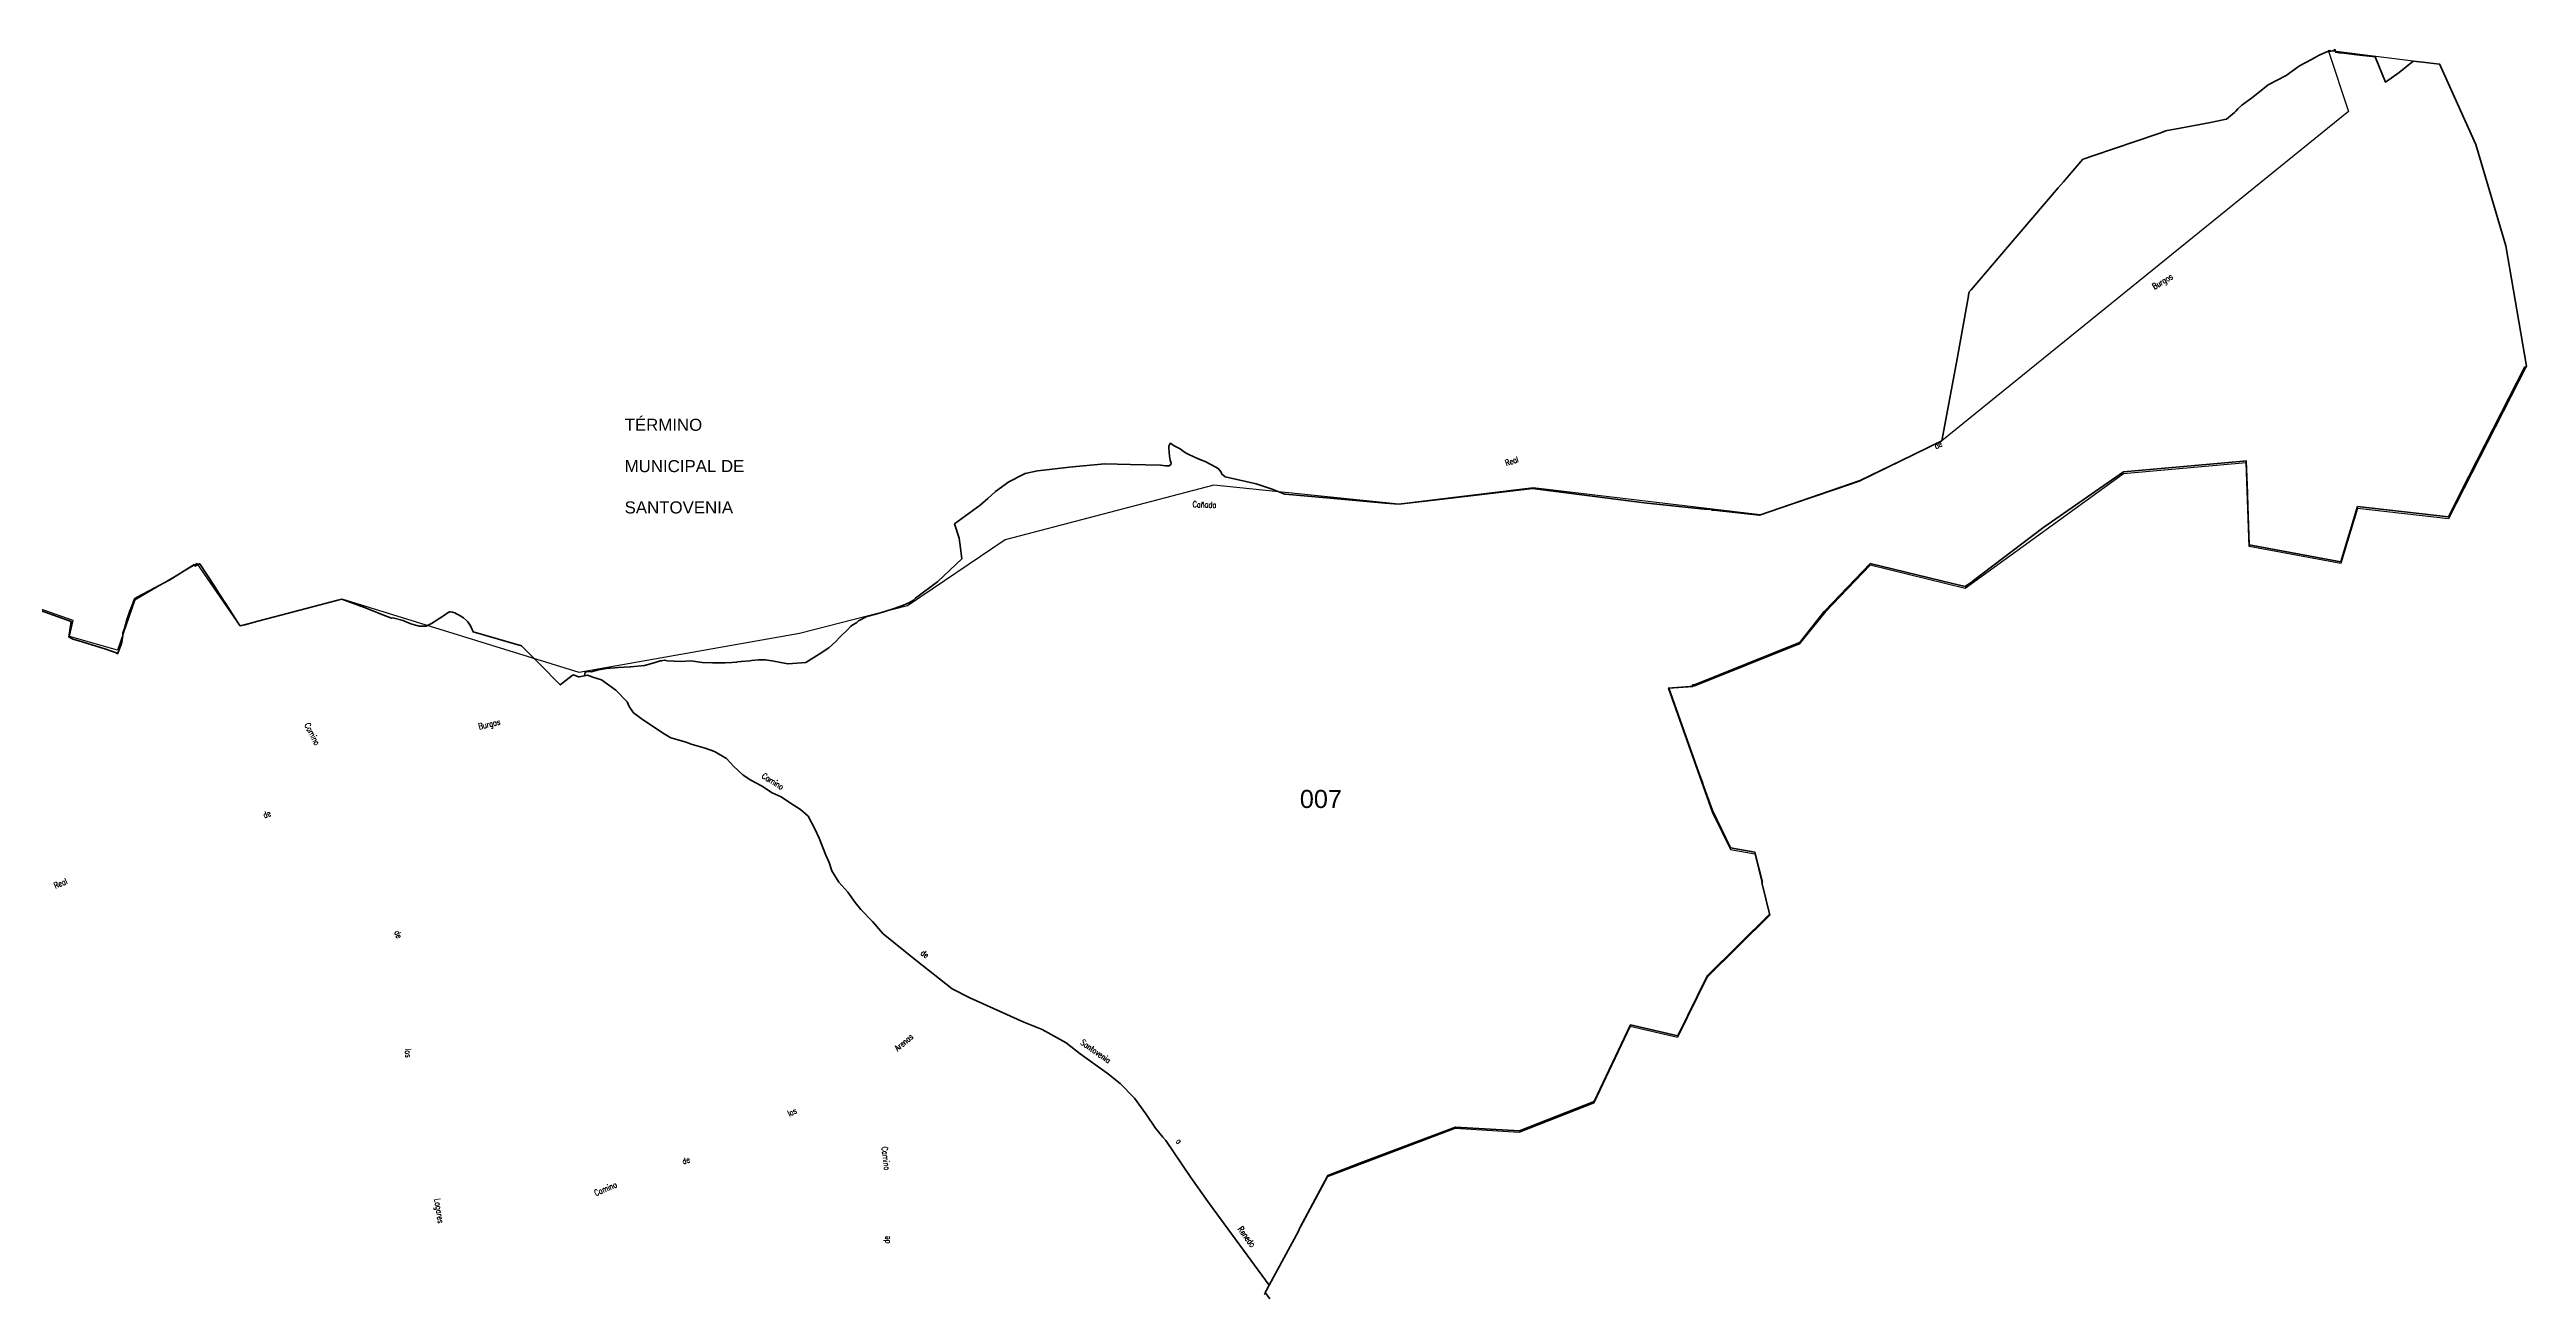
# Model space of a CAD drawing. Header units: metres. Extents: x 339638 to 364279, y 4598373 to 4630956.
# Drawn here: x 360168 to 364279, y 4614818 to 4616883 of the extents above; entities that cross this region are included whole.
import ezdxf
from ezdxf.enums import TextEntityAlignment as Align

# ---------------------------------------------------------------- set-up
doc = ezdxf.new("R2010")
doc.units = ezdxf.units.M
for name, color, linetype, lineweight in [('caminos', 1, 'Continuous', 0), ('poligonos_rusticos', 42, 'Continuous', 40), ('termino', 6, 'Continuous', 25), ('terminos_txt', 7, 'Continuous', 0)]:
    doc.layers.add(name, color=color, linetype=linetype, lineweight=lineweight)
doc.layers.add('poligonos_rustico_txt', color=7, linetype='Continuous')
doc.styles.add('Arial', font='arial.ttf')
doc.styles.add('caminos', font='simplex.shx', dxfattribs={"width": 0.75})
doc.styles.add('resto', font='arial.ttf')

msp = doc.modelspace()

# ---------------------------------------------------------------- linework, layer by layer
at = {"layer": 'poligonos_rusticos'}
msp.add_lwpolyline([(363961.6, 4616879.2), (363961.7, 4616878.9), (363965.1, 4616878.5), (363967.6, 4616878.2), (363971.3, 4616877.8), (363980.1, 4616876.8), (363997, 4616874.8), (364027.7, 4616871.4), (364044.6, 4616829.3), (364067.2, 4616845.2), (364090.8, 4616864.2), (364106.8, 4616862.4), (364115.4, 4616861.4), (364134.5, 4616859.2), (364136.3, 4616855.3), (364136.5, 4616854.7), (364194.7, 4616725.8), (364244.1, 4616557.5), (364278.6, 4616357.8), (364277, 4616354.6), (364275.9, 4616356.3), (364169.8, 4616148.4), (364168.6, 4616146.1), (364167.6, 4616144.1), (364166.4, 4616141.9), (364149, 4616107.7), (363998.2, 4616124.6), (363970.6, 4616033), (363818.6, 4616061.2), (363816.3, 4616125.1), (363816.2, 4616128.2), (363815.7, 4616141.6), (363815.7, 4616143.8), (363815.6, 4616146.9), (363813.6, 4616200.3), (363808.8, 4616199.9), (363609.9, 4616182), (363477.4, 4616090.2), (363358.9, 4616000.3), (363357.5, 4615999.2), (363347.3, 4615991.5), (363326.2, 4615996.6), (363189.6, 4616029.9), (363114.6, 4615952), (363113.2, 4615950.3), (363071.9, 4615898.5), (363070.9, 4615898.1), (362898.1, 4615828.7), (362894.6, 4615828.4), (362895.1, 4615825.8), (362855.3, 4615822.8), (362905.3, 4615682.4), (362906.2, 4615679.8), (362911.6, 4615664.7), (362912, 4615663.6), (362927.7, 4615619.7), (362957.9, 4615557.7), (362998.3, 4615550.4), (363010.5, 4615501), (363009.8, 4615500), (363022.6, 4615448.1), (363021.9, 4615447.4), (362919.3, 4615345.7), (362870.2, 4615245.6), (362791.9, 4615263.8), (362731.6, 4615136.5), (362607.3, 4615087.9), (362501.2, 4615094.2), (362339.4, 4615032.9), (362338.2, 4615032.4), (362289.5, 4615014), (362242.9, 4614927.1), (362240.5, 4614921.4), (362192.3, 4614831.8), (362092.9, 4614966.8), (362061.9, 4615010.2), (362020.7, 4615071.6), (362015.6, 4615077.3), (362003.6, 4615092.3), (361987.4, 4615115.9), (361968.8, 4615142.3), (361945, 4615166.7), (361923.3, 4615183.6), (361878.6, 4615215.8), (361855, 4615234.1), (361815.2, 4615255.9), (361785.1, 4615268.1), (361695.5, 4615308.8), (361666.2, 4615323.6), (361605.6, 4615371.1), (361551.5, 4615414.8), (361534, 4615435.5), (361514.6, 4615455.3), (361505.2, 4615466.9), (361492.6, 4615484.2), (361478, 4615500.9), (361466.5, 4615519.7), (361462, 4615533.4), (361456.6, 4615545.9), (361445.4, 4615574.1), (361438.2, 4615589.5), (361426.8, 4615610.3), (361414.2, 4615621.7), (361397.8, 4615631.8), (361382.1, 4615642.3), (361367.5, 4615649.3), (361349.7, 4615660.7), (361332, 4615670.1), (361318.9, 4615678.7), (361303.2, 4615693.3), (361291.4, 4615705.9), (361271.8, 4615718), (361256.2, 4615723.4), (361232.6, 4615729.9), (361224.4, 4615733.3), (361198.9, 4615740.4), (361185.2, 4615748.7), (361149.7, 4615772.7), (361137.2, 4615782), (361130, 4615792.3), (361126.6, 4615800.5), (361107.7, 4615819.5), (361084.2, 4615836.7), (361069.9, 4615841.3), (361065.1, 4615842.7), (361060.8, 4615844.5), (361055.6, 4615843.5), (361057.1, 4615849.5), (361062.9, 4615850.7), (361066.9, 4615849.9), (361078.9, 4615853.2), (361095.7, 4615856), (361099, 4615856.2), (361106.3, 4615856.8), (361111.6, 4615857.2), (361131.4, 4615858.4), (361132.6, 4615858.5), (361155.6, 4615860.7), (361173.2, 4615865.4), (361179.8, 4615867.8), (361181.3, 4615868.1), (361182.9, 4615868.6), (361183.8, 4615868.6), (361188.5, 4615869.5), (361193.1, 4615868.2), (361216, 4615867.2), (361232.2, 4615868.2), (361251.3, 4615865.6), (361268.1, 4615864.9), (361289.5, 4615864.8), (361300.6, 4615865.7), (361308.1, 4615866.1), (361310.1, 4615866.5), (361315.6, 4615867.5), (361330.6, 4615868.5), (361332.9, 4615868.8), (361344.7, 4615870), (361356.4, 4615869.9), (361369.8, 4615867.8), (361381.4, 4615865.3), (361390.5, 4615864), (361393.3, 4615863.3), (361393.8, 4615863.2), (361423, 4615865.5), (361427.5, 4615868.3), (361445.1, 4615879.2), (361461.4, 4615890.2), (361473, 4615900.2), (361479.5, 4615907.4), (361481.9, 4615910), (361491.6, 4615919), (361497.7, 4615925.7), (361502.3, 4615928.7), (361507.6, 4615931.9), (361510.6, 4615934.6), (361524.2, 4615941.7), (361539.5, 4615946.1), (361554.4, 4615950), (361569.7, 4615955.3), (361585.2, 4615960.6), (361594.1, 4615964.7), (361601.6, 4615969), (361605.3, 4615972.2), (361642.1, 4615999.8), (361682, 4616037.7), (361679.8, 4616055.5), (361677.6, 4616072.2), (361670.1, 4616095.6), (361712.5, 4616126.8), (361725.1, 4616138), (361737.8, 4616149.3), (361760.3, 4616165.8), (361784, 4616177.9), (361787.4, 4616179.6), (361807.6, 4616183.8), (361827.7, 4616186.1), (361860.3, 4616189.9), (361919.6, 4616195.6), (361961.2, 4616194.5), (362012.3, 4616193.3), (362020.2, 4616192.2), (362026.1, 4616192.1), (362029.1, 4616194.1), (362029.4, 4616196.5), (362027.8, 4616201.3), (362026.5, 4616208.4), (362025.4, 4616221.3), (362025.8, 4616224.9), (362026.5, 4616227), (362027, 4616228.7), (362028, 4616229.7), (362035.7, 4616224.9), (362044.1, 4616220.3), (362050.1, 4616216), (362054.4, 4616213.1), (362060, 4616210.2), (362064.9, 4616208.3), (362071.8, 4616205), (362079.7, 4616201.4), (362085.6, 4616199.1), (362103.5, 4616189.8), (362108.1, 4616187.2), (362110.7, 4616184.1), (362112.9, 4616180.5), (362113.2, 4616178.8), (362119.1, 4616174.1), (362170.7, 4616162.1), (362197.1, 4616153.4), (362216.5, 4616145.8), (362218.3, 4616145.1), (362231.2, 4616144), (362293.2, 4616138.5), (362384.8, 4616130.4), (362407.2, 4616128.4), (362470.4, 4616135.9), (362628.9, 4616154.6), (362641.8, 4616153), (362814.2, 4616130.9), (362908.6, 4616120.7), (362920.7, 4616119.4), (362925.1, 4616120), (362927.3, 4616118.6), (362929.8, 4616118.4), (363005.6, 4616110.2), (363060.6, 4616128.9), (363129.4, 4616152.4), (363171.4, 4616166.8), (363308.6, 4616233.7), (363333.6, 4616370), (363349.9, 4616459.1), (363352.6, 4616474.4), (363352.9, 4616476), (363353.9, 4616481.3), (363356.8, 4616484.6), (363417.2, 4616555.1), (363501.6, 4616653.5), (363510.4, 4616663.8), (363542.5, 4616701.2), (363544.7, 4616701.9), (363559.1, 4616706.8), (363666.9, 4616743.7), (363670.1, 4616744.8), (363679.9, 4616748.2), (363682.5, 4616748.7), (363695, 4616751.1), (363754.2, 4616762.5), (363764.5, 4616764.5), (363780.3, 4616767.6), (363781, 4616768), (363794.1, 4616778.7), (363796.3, 4616781.3), (363799.6, 4616784.8), (363806.2, 4616790.8), (363824.4, 4616804.2), (363850.2, 4616824.6), (363879.6, 4616840.3), (363901.8, 4616856.6), (363922.1, 4616867), (363927.1, 4616869.7), (363934.7, 4616873.9), (363947.2, 4616879.4), (363950.7, 4616880.1), (363957.3, 4616881.5), (363961, 4616883.4), (363961.6, 4616879.2)], close=True, dxfattribs=at)
msp.add_lwpolyline([(360131.4, 4615959.9), (360204.2, 4615933.5), (360200.5, 4615911.6), (360199.9, 4615908.1), (360206.7, 4615904.5), (360216.9, 4615901.6), (360238.3, 4615894.9), (360259.9, 4615888.3), (360269.2, 4615884.8), (360275.9, 4615882.7), (360278.4, 4615881.9), (360280.6, 4615880.2), (360283, 4615885.4), (360287.1, 4615895.3), (360287.8, 4615899.2), (360289.6, 4615910.5), (360289.9, 4615914.8), (360292.2, 4615921.8), (360296.1, 4615936.4), (360301.2, 4615951.4), (360304.7, 4615959), (360308.8, 4615971.2), (360308.8, 4615971.3), (360313.7, 4615974), (360333.5, 4615984.6), (360366.5, 4616002.2), (360367.8, 4616003.1), (360404.5, 4616026), (360407.9, 4616028.2), (360409.9, 4616025.5), (360411.6, 4616026.4), (360415.7, 4616028.6), (360417.4, 4616029.5), (360429.2, 4616011.5), (360443.9, 4615989), (360444.1, 4615988.7), (360453.3, 4615974.3), (360455, 4615971.7), (360455.9, 4615970.3), (360459.8, 4615964.2), (360479.6, 4615933.7), (360484, 4615927), (360484.2, 4615926.6), (360492.1, 4615928.2), (360513.9, 4615934), (360552.1, 4615944.1), (360646.7, 4615969.3), (360653.3, 4615971), (360690.5, 4615956.7), (360713, 4615948), (360713.5, 4615947.8), (360713.8, 4615947.7), (360735.4, 4615939.3), (360737.6, 4615939.6), (360754.7, 4615935.2), (360758.2, 4615933.7), (360769.2, 4615929), (360777.8, 4615926.8), (360781.6, 4615925.8), (360793.2, 4615926.1), (360796.4, 4615927.3), (360801.9, 4615930.3), (360821.7, 4615943.3), (360829.8, 4615948.6), (360831.6, 4615949.6), (360833.7, 4615949.6), (360836.9, 4615949.1), (360840.4, 4615947.9), (360843.3, 4615946.6), (360847.9, 4615944), (360850.6, 4615942.5), (360855.1, 4615939.5), (360859.9, 4615935.5), (360862.3, 4615933), (360863.3, 4615931.4), (360864.3, 4615929.8), (360866.5, 4615926.4), (360868.9, 4615921.3), (360869.7, 4615919.4), (360870.8, 4615916.7), (360951.4, 4615893), (360981, 4615863.2), (361015.7, 4615828.3), (361035.4, 4615843.8), (361036.5, 4615844.7), (361037.4, 4615845.3), (361045.8, 4615841.6), (361046.9, 4615841.8), (361055.6, 4615843.5), (361060.8, 4615844.5), (361065.1, 4615842.7), (361069.9, 4615841.3), (361084.2, 4615836.7), (361107.7, 4615819.5), (361126.6, 4615800.5), (361130, 4615792.3), (361137.2, 4615782), (361149.7, 4615772.7), (361185.2, 4615748.7), (361198.9, 4615740.4), (361224.4, 4615733.3), (361232.6, 4615729.9), (361256.2, 4615723.4), (361271.8, 4615718), (361291.4, 4615705.9), (361303.2, 4615693.3), (361318.9, 4615678.7), (361332, 4615670.1), (361349.7, 4615660.7), (361367.5, 4615649.3), (361382.1, 4615642.3), (361397.8, 4615631.8), (361414.2, 4615621.7), (361426.8, 4615610.3), (361438.2, 4615589.5), (361445.4, 4615574.1), (361456.6, 4615545.9), (361462, 4615533.4), (361466.5, 4615519.7), (361478, 4615500.9), (361492.6, 4615484.2), (361505.2, 4615466.9), (361514.6, 4615455.3), (361534, 4615435.5), (361551.5, 4615414.8), (361605.6, 4615371.1), (361666.2, 4615323.6), (361695.5, 4615308.8), (361785.1, 4615268.1), (361815.2, 4615255.9), (361855, 4615234.1), (361878.6, 4615215.8), (361923.3, 4615183.6), (361945, 4615166.7), (361968.8, 4615142.3), (361987.4, 4615115.9), (362003.6, 4615092.3), (362015.6, 4615077.3), (362020.7, 4615071.6), (362061.9, 4615010.2), (362092.9, 4614966.8), (362192.3, 4614831.8), (362191.7, 4614830.5), (362187.9, 4614823.5), (362185.6, 4614819.3), (362192.9, 4614808.7)], dxfattribs=at)
at = {"layer": 'termino'}
for points in [[(363949.5, 4616882.5), (363983, 4616780.6), (363308.6, 4616233.7), (363172.5, 4616167.7), (363006.7, 4616111), (362630.2, 4616155.4), (362407.2, 4616128.4), (362100.5, 4616160.1), (361753.9, 4616069), (361591.7, 4615959.4), (361412.4, 4615913.7), (361047.1, 4615849), (360653.6, 4615970.9), (360484.6, 4615926.7), (360412.9, 4616029.8), (360309.6, 4615969.2), (360280.6, 4615886.3), (360201.2, 4615908.7), (360207, 4615935.1), (360041.6, 4615993.6)], [(363949.5, 4616882.5), (364134.5, 4616859.2), (364134.5, 4616859.2)], [(364134.5, 4616859.2), (364194.7, 4616725.8), (364244.1, 4616557.5), (364278.6, 4616357.8)], [(364278.6, 4616357.8), (364149, 4616104.4), (363998.2, 4616121.3), (363970.6, 4616029.8), (363818.6, 4616058), (363813.7, 4616197.2), (363609.9, 4616178.9), (363347.3, 4615988.5), (363189.6, 4616027.1), (363114.6, 4615949.2), (363071.8, 4615895.8), (362898, 4615826), (362854.2, 4615822.7), (362927.4, 4615617), (362957.6, 4615555), (362998, 4615547.7), (363023.1, 4615446.2), (362918.9, 4615343), (362869.8, 4615243), (362791.4, 4615261.2), (362731.1, 4615133.9), (362606.8, 4615085.4), (362500.7, 4615091.7), (362288.9, 4615011.6), (362183.7, 4614815.8)]]:
    msp.add_lwpolyline(points, dxfattribs=at)

# ---------------------------------------------------------------- texts
at = {"layer": 'caminos', "style": 'caminos', "width": 0.75}
for s, rotation, p in [('Burgos', 30.795, (363662.9, 4616482.1)), ('de', 25.6904, (363300, 4616217.1)), ('Real', 18.2487, (362586.5, 4616188.9)), ('Cañada', -1.5201, (362064.8, 4616120.4)), ('Camino', -63.0464, (360588.1, 4615760.8)), ('Burgos', 13.2797, (360881.8, 4615751.3)), ('Camino', -31.7376, (361347.5, 4615671.9)), ('de', 20.3853, (360525.7, 4615604.1)), ('Real', 22.412, (360178.9, 4615487.2)), ('de', -68.1965, (360737.1, 4615417)), ('de', -35.3316, (361611.1, 4615378.6)), ('Arenas', 40.8568, (361577.5, 4615217.2)), ('Santovenia', -35.0095, (361876.2, 4615230)), ('los', -85.6854, (360754.9, 4615223.8)), ('las', 26.5653, (361397.2, 4615108.6)), ('de', 16.4187, (361220.6, 4615029.4)), ('Camino', -83.4573, (361545.9, 4615060.8)), ('a', -50.9384, (362034.4, 4615068.3)), ('Camino', 22.9717, (361075.7, 4614976.7)), ('Lagares', -81.4451, (360803.8, 4614974.2)), ('de', 90, (361565.2, 4614900.7)), ('Renedo', -53.8916, (362137, 4614922.9))]:
    msp.add_text(s, height=10, rotation=rotation, dxfattribs=at).set_placement(p, align=Align.BOTTOM_LEFT)
at = {"layer": 'poligonos_rustico_txt', "style": 'Arial'}
msp.add_text('007', height=30, dxfattribs=at).set_placement((362277.9, 4615615), align=Align.BOTTOM_CENTER)
at = {"layer": 'terminos_txt', "style": 'resto'}
for s, p in [('TÉRMINO', (361122.4, 4616250.3)), ('MUNICIPAL DE', (361122.4, 4616181.7))]:
    msp.add_text(s, height=20, dxfattribs=at).set_placement(p)
msp.add_text('SANTOVENIA', height=20, rotation=-0.0057, dxfattribs=at).set_placement((361122.4, 4616113.1))

doc.saveas('drawing.dxf')
